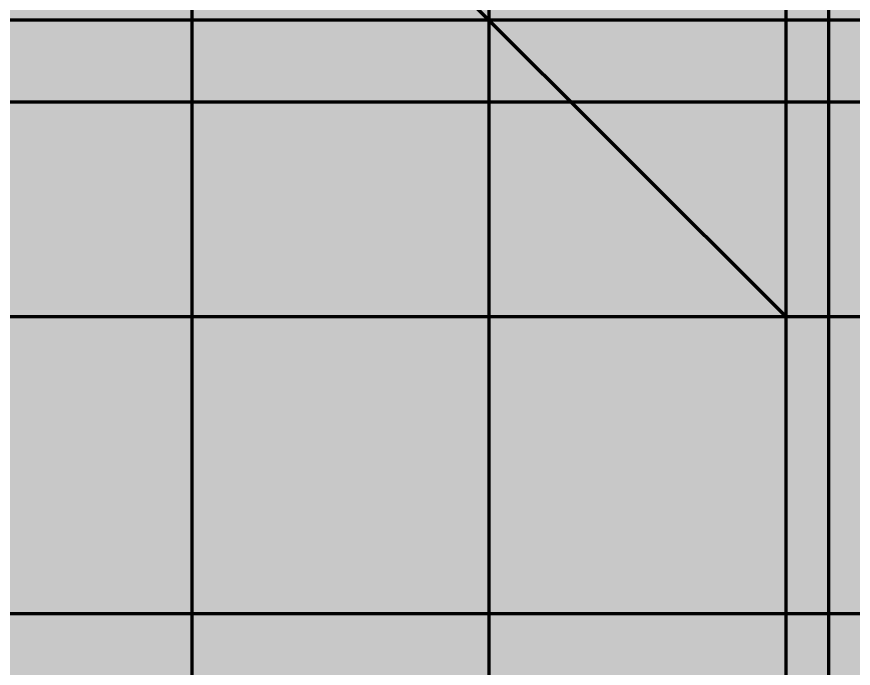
# Model space of a CAD drawing. Header units: millimetres. Extents: x 401 to 30661, y 2016 to 22119.
# Drawn here: x 22184 to 26316, y 8877 to 12096 of the extents above; entities that cross this region are included whole.
import ezdxf

# ---------------------------------------------------------------- set-up
doc = ezdxf.new("R2010")
doc.units = ezdxf.units.MM
doc.layers.add('BACKGROUND', color=7, linetype='Continuous', true_color=0x000000)
doc.layers.add('GLOW-CYAN', color=7, linetype='Continuous', lineweight=100, true_color=0x7debff, transparency=0.8)
doc.layers.add('LAYOUT', color=83, linetype='Continuous', lineweight=50, true_color=0x7debff, plot=False)

msp = doc.modelspace()

# ---------------------------------------------------------------- hatches: boundary and pattern name
at = {"layer": 'BACKGROUND'}
h = msp.add_hatch(color=256, dxfattribs=at)
h.dxf.hatch_style = 1
h.paths.add_polyline_path([(400.723, 2015.745), (30660.634, 2015.745), (30660.634, 22119.328), (400.723, 22119.328)])

# ---------------------------------------------------------------- linework, layer by layer
at = {"layer": 'GLOW-CYAN'}
for p, q in [((21582.46, 15014.575), (25982.46, 10614.575)), ((23049.126, 15014.575), (23049.126, 6214.575)), ((24515.793, 15014.575), (24515.793, 6214.575)), ((25982.46, 15014.575), (25982.46, 6214.575)), ((26194.077, 15014.575), (26194.077, 6214.575)), ((18649.126, 12081.241), (27449.126, 12081.241)), ((18649.126, 11674.75), (27449.126, 11674.75)), ((9550.723, 10614.575), (27449.126, 10614.575)), ((18449.126, 9147.908), (27449.126, 9147.908))]:
    msp.add_line(p, q, dxfattribs=at)
at = {"layer": 'LAYOUT'}
for p, q in [((21582.46, 15014.575), (25982.46, 10614.575)), ((23049.126, 15014.575), (23049.126, 6214.575)), ((24515.793, 15014.575), (24515.793, 6214.575)), ((25982.46, 15014.575), (25982.46, 6214.575)), ((26194.077, 15014.575), (26194.077, 6214.575)), ((18649.126, 12081.241), (27449.126, 12081.241)), ((18649.126, 11674.75), (27449.126, 11674.75)), ((9550.723, 10614.575), (27449.126, 10614.575)), ((18449.126, 9147.908), (27449.126, 9147.908))]:
    msp.add_line(p, q, dxfattribs=at)

doc.saveas('drawing.dxf')
